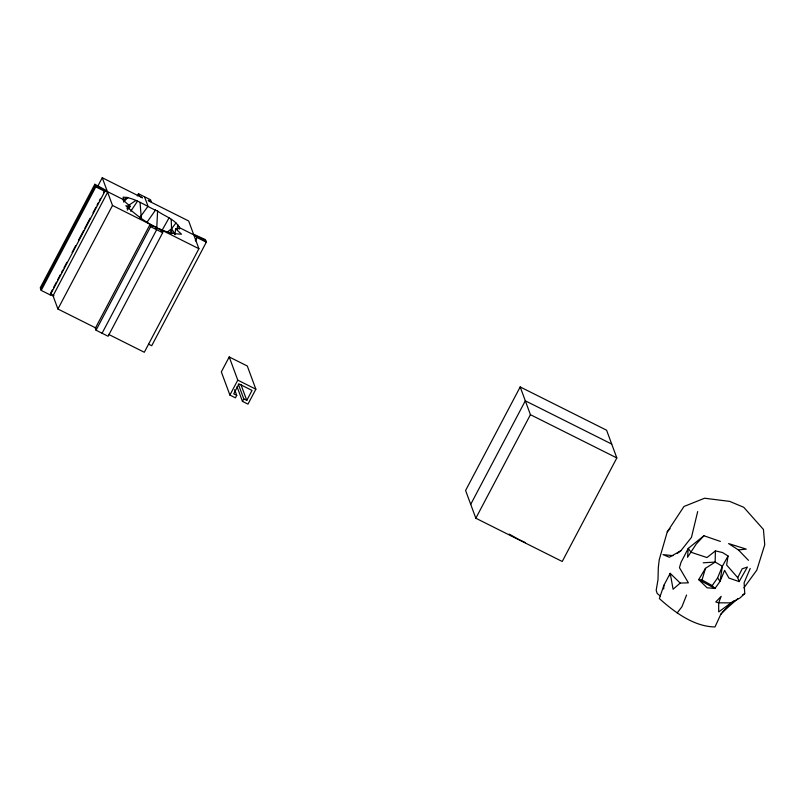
<?xml version="1.0" encoding="UTF-8"?>
<svg xmlns="http://www.w3.org/2000/svg" width="805" height="805" viewBox="0 0 805 805"><rect width="100%" height="100%" fill="white"/><g stroke="black" fill="none" stroke-linecap="round" stroke-linejoin="round"><path stroke-width="1.21" d="M737.732 577.658L726.633 565.019L728.042 555.993L722.488 552.522L715.393 550.902L715.162 562.071L705.472 568.34L698.74 579.62L707.072 587.771L714.951 588.495L720.042 581.411L724.601 570.373L728.938 578.071L739.121 581.592L747.402 567.052L742.17 568.823L737.732 577.658L739.121 581.592M156.744 228.489L157.579 211.091C146.319 206.573 135.653 197.839 123.145 197.114L123.658 200.636L130.33 206.402L127.22 210.105M663.682 588.988L663.894 585.295L670.213 573.351L680.185 583.072L688.386 582.84L679.45 567.676L681.01 562.343L688.255 548.396L703.932 535.768L720.364 541.413M174.987 234.738L175.601 228.761L179.767 228.499C176.003 219.503 164.834 216.434 157.579 211.091M177.191 229.284L177.664 224.676L179.596 227.745L205.839 240.886M660.382 596.123L657.152 593.426L656.186 590.266L658.007 579.701L658.319 567.495L659.225 559.767L667.265 531.843L683.978 506.486L704.576 498.225L729.692 501.394L743.74 507.291L763.432 529.438L764.75 544.754L756.791 570.161L743.88 587.892M179.324 228.972L179.596 227.745M697.694 511.537L691.455 537.388L680.95 550.65L677.116 553.588M669.639 575.696L670.213 573.351L673.101 589.24L680.185 583.072M170.187 233.48L171.556 228.761L171.193 219.332M702.02 579.972L698.74 579.62L714.951 588.495L712.204 585.597L702.02 579.972L705.472 568.34M663.894 585.295L659.365 598.568C674.228 611.961 693.92 626.682 714.991 626.944L721.23 613.38M686.554 595.036L681.966 606.708L677.196 612.927M712.204 585.597L717.577 577.95L722.387 566.267L728.042 555.993M750.22 568.461L744.122 582.729L744.746 593.597L739.865 598.055L731.101 602.865L718.694 611.921L718.694 602.824L721.159 596.334L715.786 601.999L718.694 602.824L731.101 602.865L733.908 600.872M97.606 186.549L102.255 177.734L107.135 190.956L94.839 184.265L40.25 287.808L41.216 290.404L50.262 294.932L104.851 191.389L104.61 190.735L103.453 192.938M40.733 289.116L95.332 185.563L123.155 199.479M41.216 290.404L95.805 186.861L94.839 184.265M50.594 293.181L52.345 289.87M53.502 287.667L56.41 282.163M57.568 279.959L60.476 274.455M61.633 272.251L62.79 270.047M63.957 267.844L66.855 262.339M72.088 252.418L75.569 245.807M78.477 240.303L83.7 230.391M84.867 228.187L90.09 218.276M92.998 212.762L95.896 207.257M97.063 205.054L98.22 202.85M99.387 200.646L100.545 198.443M95.865 328.007L57.91 309.009L53.029 295.787L107.629 192.244L104.61 190.735M57.91 309.009L112.509 205.466L107.387 191.59M137.303 195.947L138.47 193.743L150.525 199.771L151.249 201.723L148.231 200.214L148.472 200.858L188.662 220.983L193.542 234.195L205.356 239.588L206.311 242.184L151.722 345.727L148.714 344.218M152.688 225.581L152.93 226.235L149.921 224.726L95.322 328.269L96.047 330.221L108.101 336.259L162.691 232.705L161.976 230.763L158.716 228.6L198.905 248.715L144.306 352.268L108.595 334.377M96.047 330.221L150.636 226.678L149.921 224.726M102.074 333.24L156.663 229.697L155.586 226.769M195.293 240.313L197.034 237.012L194.025 235.503L198.905 248.715M195.535 240.967L197.034 237.012M237.042 386.712L242.456 401.363L247.98 404.13L255.859 389.197L247.296 366.003L229.214 356.957L221.335 371.89L229.898 395.074L235.422 397.841L236.74 395.356L234.657 389.721M229.898 395.074L237.777 380.141L229.214 356.957M242.456 401.363L243.774 398.877L238.361 384.226M243.774 398.877L246.783 400.387L252.035 390.425L238.974 383.894L233.722 393.846L236.74 395.356M520.191 386.943L465.592 490.497L475.836 518.229L562.232 561.488L616.831 457.944L606.588 430.202L520.191 386.943L530.435 414.686L616.831 457.944M470.714 504.363L525.313 400.82L611.709 444.068M475.836 518.229L530.435 414.686M162.026 230.431L169.07 217.833M130.722 211.292L137.514 201.159M147.104 222.1L155.586 209.944M139.637 217.803L148.019 206.271L144.498 196.752M175.993 222.945L171.556 228.761L166.736 232.554M667.265 531.843L670.072 528.674M721.109 614.165L731.101 602.865M123.588 202.095L127.804 197.507M703.932 535.768L696.285 543.959L687.53 557.291L688.255 548.396L691.133 552.3L706.981 557.553L715.393 550.902M737.903 598.598L722.105 612.414M126.918 208.364L129.595 206.05L130.33 206.402M123.074 200.214L126.959 197.255M128.8 205.245L135.874 200.485M742.602 594.905L744.746 593.597M680.95 550.65L669.358 557.251L663.028 554.615L672.99 555.661M738.386 549.926L746.245 549.121L728.606 543.576L738.386 549.926L748.459 560.33M703.208 562.806L715.162 562.071L722.387 566.267L720.042 581.411L717.577 577.95M129.595 206.05L125.862 205.788C140.704 219.222 160.426 233.883 181.497 234.164L175.601 228.761M519.497 539.823L525.454 542.65M102.255 177.734L142.445 197.849L139.185 195.696L138.47 193.743M95.805 186.861L104.851 191.389M197.275 237.656L206.311 242.184M112.509 205.466L155.707 227.091M150.636 226.678L162.691 232.705M237.777 380.141L255.859 389.197M50.675 294.097L53.995 295.737M53.029 295.787L50.021 294.278L50.262 294.932M518.45 539.259L509.092 534.087M175.249 234.336L171.556 228.761L171.787 233.762M240.957 384.609L246.783 400.387M140.05 202.407L141.398 219.453"/></g></svg>
